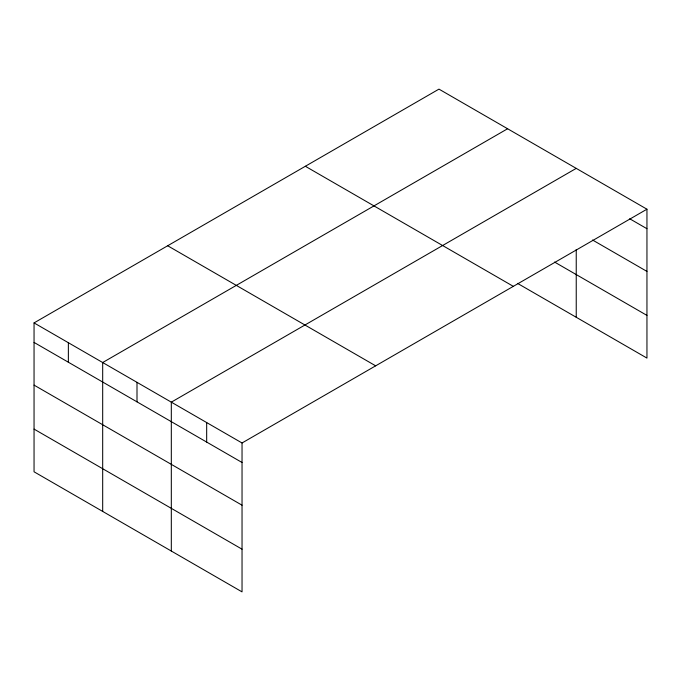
<?xml version="1.0" encoding="UTF-8"?>
<svg xmlns="http://www.w3.org/2000/svg" width="681" height="681" viewBox="0 0 681 681"><rect width="100%" height="100%" fill="white"/><g stroke="black" fill="none" stroke-linecap="round" stroke-linejoin="round"><path stroke-width="1.02" d="M34.05 322.905L242.036 442.982L242.036 591.874L34.05 471.797L34.05 322.905L438.964 89.126L646.95 209.203L646.95 358.095L517.534 283.381M507.6 128.752L102.686 362.53L102.686 511.422M576.237 168.377L171.314 402.156L171.314 551.048M242.036 442.982L646.95 209.203M629.721 218.771L646.95 228.714M592.555 240.01L646.95 271.413M554.564 262.057L646.95 315.397M305.343 166.275L513.329 286.352M167.671 245.756L375.657 365.833M34.05 342.415L242.036 462.493M34.05 385.114L242.036 505.191M34.05 429.098L242.036 549.175M576.237 249.442L576.237 317.269M206.675 422.569L206.675 442.08M137 382.339L137 401.858M68.364 342.713L68.364 362.232"/></g></svg>
